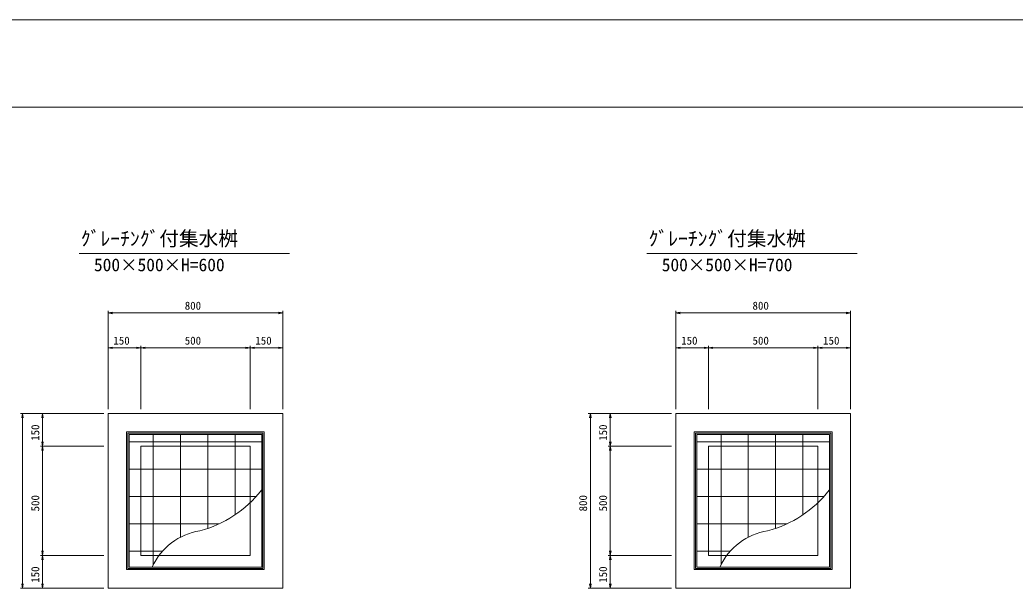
# Model space of a CAD drawing. Units: millimetres on the paper. Extents: x 0 to 841, y 0 to 594.
# Drawn here: x 192.6 to 420.5, y 463.9 to 594 of the extents above; entities that cross this region are included whole.
import ezdxf
from ezdxf.enums import TextEntityAlignment as Align

# ---------------------------------------------------------------- set-up
doc = ezdxf.new("R2010")
doc.units = ezdxf.units.MM
for name, color, linetype, lineweight in [('D-STR-DIM（寸法）', 7, 'Continuous', 18), ('D-STR-HTXT（旗揚げ）', 7, 'Continuous', 18), ('D-STR-STR1（構造物）', 4, 'Continuous', 18), ('D-STR（構造物外形線）', 1, 'Continuous', 18), ('D-TTL(外枠）', 2, 'Continuous', 18), ('DEFPOINTS_2', 8, 'Continuous', 18)]:
    doc.layers.add(name, color=color, linetype=linetype, lineweight=lineweight)
doc.layers.add('D-TTL-TXT（文字）', color=7, linetype='Continuous')
doc.styles.add('ＭＳ ゴシック', font='')
doc.styles.get('ＭＳ ゴシック').set_extended_font_data('MS Gothic')

msp = doc.modelspace()

# ---------------------------------------------------------------- linework, layer by layer
at = {"layer": 'D-STR-DIM（寸法）'}
for p, q in [((212.823, 504.898), (212.823, 527.398)), ((212.823, 526.898), (213.823, 527.064)), ((213.823, 526.731), (212.823, 526.898)), ((212.823, 526.898), (213.823, 526.898)), ((251.823, 526.898), (213.823, 526.898)), ((251.823, 527.064), (252.823, 526.898)), ((252.823, 526.898), (251.823, 526.731)), ((252.823, 526.898), (251.823, 526.898)), ((252.823, 504.898), (252.823, 527.398)), ((342.823, 504.898), (342.823, 527.398)), ((342.823, 526.898), (343.823, 527.064)), ((343.823, 526.731), (342.823, 526.898)), ((342.823, 526.898), (343.823, 526.898)), ((381.823, 526.898), (343.823, 526.898)), ((381.823, 527.064), (382.823, 526.898)), ((382.823, 526.898), (381.823, 526.731)), ((382.823, 526.898), (381.823, 526.898)), ((382.823, 504.898), (382.823, 527.398)), ((212.823, 504.898), (212.823, 519.398)), ((212.823, 518.898), (213.823, 519.064)), ((213.823, 518.731), (212.823, 518.898)), ((212.823, 518.898), (213.823, 518.898)), ((219.323, 518.898), (213.823, 518.898)), ((219.323, 519.064), (220.323, 518.898)), ((220.323, 518.898), (219.323, 518.731)), ((220.323, 518.898), (219.323, 518.898)), ((220.323, 504.898), (220.323, 519.398)), ((220.323, 504.898), (220.323, 519.398)), ((220.323, 518.898), (221.323, 519.064)), ((221.323, 518.731), (220.323, 518.898)), ((220.323, 518.898), (221.323, 518.898)), ((244.323, 518.898), (221.323, 518.898)), ((244.323, 519.064), (245.323, 518.898)), ((245.323, 518.898), (244.323, 518.731)), ((245.323, 518.898), (244.323, 518.898)), ((245.323, 504.898), (245.323, 519.398)), ((245.323, 504.898), (245.323, 519.398)), ((245.323, 518.898), (246.323, 519.064)), ((246.323, 518.731), (245.323, 518.898)), ((245.323, 518.898), (246.323, 518.898)), ((251.823, 518.898), (246.323, 518.898)), ((251.823, 519.064), (252.823, 518.898)), ((252.823, 518.898), (251.823, 518.731)), ((252.823, 518.898), (251.823, 518.898)), ((252.823, 504.898), (252.823, 519.398)), ((342.823, 504.898), (342.823, 519.398)), ((342.823, 518.898), (343.823, 519.064)), ((343.823, 518.731), (342.823, 518.898)), ((342.823, 518.898), (343.823, 518.898)), ((349.323, 518.898), (343.823, 518.898)), ((349.323, 519.064), (350.323, 518.898)), ((350.323, 518.898), (349.323, 518.731)), ((350.323, 518.898), (349.323, 518.898)), ((350.323, 504.898), (350.323, 519.398)), ((350.323, 504.898), (350.323, 519.398)), ((350.323, 518.898), (351.323, 519.064)), ((351.323, 518.731), (350.323, 518.898)), ((350.323, 518.898), (351.323, 518.898)), ((374.323, 518.898), (351.323, 518.898)), ((374.323, 519.064), (375.323, 518.898)), ((375.323, 518.898), (374.323, 518.731)), ((375.323, 518.898), (374.323, 518.898)), ((375.323, 504.898), (375.323, 519.398)), ((375.323, 504.898), (375.323, 519.398)), ((375.323, 518.898), (376.323, 519.064)), ((376.323, 518.731), (375.323, 518.898)), ((375.323, 518.898), (376.323, 518.898)), ((381.823, 518.898), (376.323, 518.898)), ((381.823, 519.064), (382.823, 518.898)), ((382.823, 518.898), (381.823, 518.731)), ((382.823, 518.898), (381.823, 518.898)), ((382.823, 504.898), (382.823, 519.398)), ((211.823, 503.898), (192.749, 503.898)), ((193.082, 502.898), (193.249, 503.898)), ((193.249, 503.898), (193.415, 502.898)), ((193.249, 503.898), (193.249, 502.898)), ((211.823, 503.898), (197.323, 503.898)), ((197.656, 502.898), (197.823, 503.898)), ((197.823, 503.898), (197.989, 502.898)), ((197.823, 503.898), (197.823, 502.898)), ((341.823, 503.898), (322.749, 503.898)), ((323.082, 502.898), (323.249, 503.898)), ((323.249, 503.898), (323.415, 502.898)), ((323.249, 503.898), (323.249, 502.898)), ((341.823, 503.898), (327.323, 503.898)), ((327.656, 502.898), (327.823, 503.898)), ((327.823, 503.898), (327.989, 502.898)), ((327.823, 503.898), (327.823, 502.898)), ((193.249, 502.898), (193.249, 464.898)), ((197.823, 502.898), (197.823, 497.398)), ((323.249, 502.898), (323.249, 464.898)), ((327.823, 502.898), (327.823, 497.398)), ((197.823, 496.398), (197.656, 497.398)), ((197.989, 497.398), (197.823, 496.398)), ((197.823, 496.398), (197.823, 497.398)), ((327.823, 496.398), (327.656, 497.398)), ((327.989, 497.398), (327.823, 496.398)), ((327.823, 496.398), (327.823, 497.398)), ((211.823, 496.398), (197.323, 496.398)), ((211.823, 496.398), (197.323, 496.398)), ((197.656, 495.398), (197.823, 496.398)), ((197.823, 496.398), (197.989, 495.398)), ((197.823, 496.398), (197.823, 495.398)), ((197.823, 495.398), (197.823, 472.398)), ((341.823, 496.398), (327.323, 496.398)), ((341.823, 496.398), (327.323, 496.398)), ((327.656, 495.398), (327.823, 496.398)), ((327.823, 496.398), (327.989, 495.398)), ((327.823, 496.398), (327.823, 495.398)), ((327.823, 495.398), (327.823, 472.398)), ((197.823, 471.398), (197.656, 472.398)), ((197.989, 472.398), (197.823, 471.398)), ((197.823, 471.398), (197.823, 472.398)), ((327.823, 471.398), (327.656, 472.398)), ((327.989, 472.398), (327.823, 471.398)), ((327.823, 471.398), (327.823, 472.398)), ((211.823, 471.398), (197.323, 471.398)), ((211.823, 471.398), (197.323, 471.398)), ((197.656, 470.398), (197.823, 471.398)), ((197.823, 471.398), (197.989, 470.398)), ((197.823, 471.398), (197.823, 470.398)), ((197.823, 470.398), (197.823, 464.898)), ((341.823, 471.398), (327.323, 471.398)), ((341.823, 471.398), (327.323, 471.398)), ((327.656, 470.398), (327.823, 471.398)), ((327.823, 471.398), (327.989, 470.398)), ((327.823, 471.398), (327.823, 470.398)), ((327.823, 470.398), (327.823, 464.898)), ((193.249, 463.898), (193.082, 464.898)), ((193.415, 464.898), (193.249, 463.898)), ((193.249, 463.898), (193.249, 464.898)), ((197.823, 463.898), (197.656, 464.898)), ((197.989, 464.898), (197.823, 463.898)), ((197.823, 463.898), (197.823, 464.898)), ((323.249, 463.898), (323.082, 464.898)), ((323.415, 464.898), (323.249, 463.898)), ((323.249, 463.898), (323.249, 464.898)), ((327.823, 463.898), (327.656, 464.898)), ((327.989, 464.898), (327.823, 463.898)), ((327.823, 463.898), (327.823, 464.898)), ((211.823, 463.898), (192.749, 463.898)), ((211.823, 463.898), (197.323, 463.898)), ((341.823, 463.898), (322.749, 463.898)), ((341.823, 463.898), (327.323, 463.898))]:
    msp.add_line(p, q, dxfattribs=at)
at = {"layer": 'D-STR-HTXT（旗揚げ）'}
for p, q in [((206.22, 540.543), (254.329, 540.543)), ((336.22, 540.543), (384.329, 540.543))]:
    msp.add_line(p, q, dxfattribs=at)
at = {"layer": 'D-STR-STR1（構造物）'}
for p, q in [((217.048, 468.123), (217.048, 499.673)), ((248.598, 499.673), (217.048, 499.673)), ((248.298, 499.373), (217.348, 499.373)), ((217.348, 468.423), (217.348, 499.373)), ((247.998, 499.073), (217.648, 499.073)), ((217.648, 468.723), (217.648, 499.073)), ((247.998, 468.723), (247.998, 499.073)), ((248.298, 468.423), (248.298, 499.373)), ((248.598, 468.123), (248.598, 499.673)), ((347.048, 468.123), (347.048, 499.673)), ((378.598, 499.673), (347.048, 499.673)), ((378.298, 499.373), (347.348, 499.373)), ((347.348, 468.423), (347.348, 499.373)), ((377.998, 499.073), (347.648, 499.073)), ((347.648, 468.723), (347.648, 499.073)), ((377.998, 468.723), (377.998, 499.073)), ((378.298, 468.423), (378.298, 499.373)), ((378.598, 468.123), (378.598, 499.673)), ((247.923, 497.378), (217.723, 497.378)), ((223.168, 496.398), (223.168, 498.998)), ((229.418, 496.398), (229.418, 498.998)), ((235.668, 496.398), (235.668, 498.998)), ((241.918, 496.398), (241.918, 498.998)), ((377.923, 497.378), (347.723, 497.378)), ((353.168, 496.398), (353.168, 498.998)), ((359.418, 496.398), (359.418, 498.998)), ((365.668, 496.398), (365.668, 498.998)), ((371.918, 496.398), (371.918, 498.998)), ((223.168, 471.398), (223.168, 496.398)), ((229.418, 475.557), (229.418, 496.398)), ((235.668, 477.561), (235.668, 496.398)), ((241.918, 480.692), (241.918, 496.398)), ((353.168, 471.398), (353.168, 496.398)), ((359.418, 475.557), (359.418, 496.398)), ((365.668, 477.561), (365.668, 496.398)), ((371.918, 480.692), (371.918, 496.398)), ((220.323, 491.128), (217.723, 491.128)), ((245.323, 491.128), (220.323, 491.128)), ((247.923, 491.128), (245.323, 491.128)), ((350.323, 491.128), (347.723, 491.128)), ((375.323, 491.128), (350.323, 491.128)), ((377.923, 491.128), (375.323, 491.128)), ((220.323, 484.878), (217.723, 484.878)), ((245.323, 484.878), (220.323, 484.878)), ((246.713, 484.878), (245.323, 484.878)), ((350.323, 484.878), (347.723, 484.878)), ((375.323, 484.878), (350.323, 484.878)), ((376.713, 484.878), (375.323, 484.878)), ((220.323, 478.628), (217.723, 478.628)), ((238.296, 478.628), (220.323, 478.628)), ((350.323, 478.628), (347.723, 478.628)), ((368.296, 478.628), (350.323, 478.628)), ((220.323, 472.378), (217.723, 472.378)), ((225.311, 472.378), (220.323, 472.378)), ((350.323, 472.378), (347.723, 472.378)), ((355.311, 472.378), (350.323, 472.378)), ((223.168, 469.242), (223.168, 471.398)), ((353.168, 469.242), (353.168, 471.398)), ((248.598, 468.123), (217.048, 468.123)), ((248.298, 468.423), (217.348, 468.423)), ((247.998, 468.723), (217.648, 468.723)), ((378.598, 468.123), (347.048, 468.123)), ((378.298, 468.423), (347.348, 468.423)), ((377.998, 468.723), (347.648, 468.723))]:
    msp.add_line(p, q, dxfattribs=at)
for centre, radius, start, end in [((227.053, 502.563), 26.444, 284.87436, 322.11183), ((357.053, 502.563), 26.444, 284.87436, 322.11183), ((236.067, 462.726), 14.451, 98.86108, 155.15503), ((366.067, 462.726), 14.451, 98.86108, 155.15503)]:
    msp.add_arc(centre, radius, start, end, dxfattribs=at)
at = {"layer": 'D-STR（構造物外形線）'}
for p, q in [((212.823, 503.898), (252.823, 503.898)), ((212.823, 463.898), (212.823, 503.898)), ((252.823, 463.898), (252.823, 503.898)), ((342.823, 503.898), (382.823, 503.898)), ((342.823, 463.898), (342.823, 503.898)), ((382.823, 463.898), (382.823, 503.898)), ((220.323, 496.398), (245.323, 496.398)), ((220.323, 471.398), (220.323, 496.398)), ((245.323, 471.398), (245.323, 496.398)), ((350.323, 496.398), (375.323, 496.398)), ((350.323, 471.398), (350.323, 496.398)), ((375.323, 471.398), (375.323, 496.398)), ((220.323, 471.398), (245.323, 471.398)), ((350.323, 471.398), (375.323, 471.398)), ((212.823, 463.898), (252.823, 463.898)), ((342.823, 463.898), (382.823, 463.898))]:
    msp.add_line(p, q, dxfattribs=at)
at = {"layer": 'D-TTL(外枠）'}
msp.add_line((23, 574), (818, 574), dxfattribs=at)
at = {"layer": 'DEFPOINTS_2'}
msp.add_line((0, 594), (841, 594), dxfattribs=at)

# ---------------------------------------------------------------- texts
at = {"layer": 'D-STR-DIM（寸法）', "style": 'ＭＳ ゴシック'}
for s, p in [('800', (230.38, 527.098)), ('800', (360.38, 527.098)), ('150', (214.041, 519.098)), ('500', (230.38, 519.098)), ('150', (246.541, 519.098)), ('150', (344.041, 519.098)), ('500', (360.38, 519.098)), ('150', (376.541, 519.098))]:
    msp.add_text(s, height=1.833, dxfattribs=at).set_placement(p, align=Align.BOTTOM_LEFT)
for s, p in [('150', (197.623, 497.616)), ('150', (327.623, 497.616)), ('500', (197.623, 481.455)), ('800', (323.049, 481.455)), ('500', (327.623, 481.455)), ('150', (197.623, 465.116)), ('150', (327.623, 465.116))]:
    msp.add_text(s, height=1.833, rotation=90, dxfattribs=at).set_placement(p, align=Align.BOTTOM_LEFT)
at = {"layer": 'D-TTL-TXT（文字）', "style": 'ＭＳ ゴシック'}
for s, height, p in [('ｸﾞﾚｰﾁﾝｸﾞ付集水桝', 3.299, (206.57, 541.287)), ('ｸﾞﾚｰﾁﾝｸﾞ付集水桝', 3.299, (336.57, 541.287)), ('500×500×H=600', 2.933, (209.592, 535.564)), ('500×500×H=700', 2.933, (339.592, 535.564))]:
    msp.add_text(s, height=height, dxfattribs=at).set_placement(p, align=Align.BOTTOM_LEFT)

doc.saveas('drawing.dxf')
